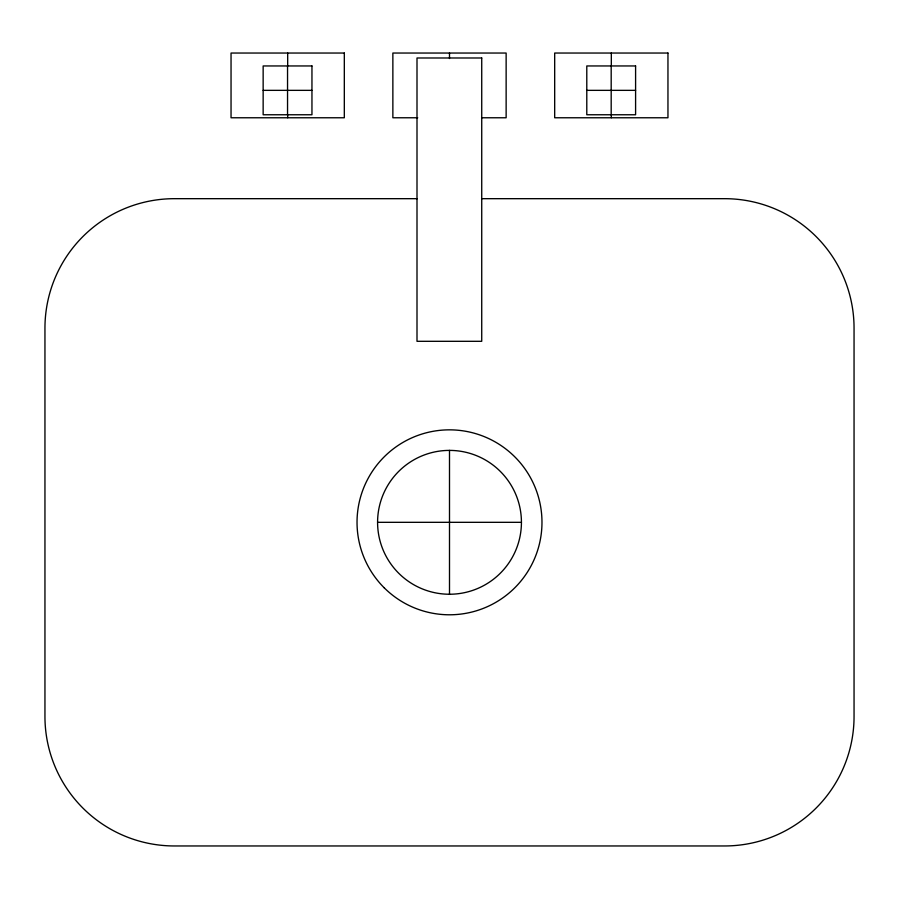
<?xml version="1.0" encoding="UTF-8"?>
<svg xmlns="http://www.w3.org/2000/svg" width="899" height="899" viewBox="0 0 899 899"><rect width="100%" height="100%" fill="white"/><g stroke="black" fill="none" stroke-linecap="round" stroke-linejoin="round"><path stroke-width="1.35" d="M287.545 114.757L287.545 65.953M611.185 114.757L611.185 65.953M263.149 90.35L311.953 90.35M586.789 90.35L635.593 90.35M417.732 117.769L392.863 117.769L392.863 53.041L506.137 53.041L506.137 117.769L481.729 117.769M417.215 198.679L174.406 198.679A129.456 129.456 0 0 0 44.95 328.135L44.95 716.503A129.456 129.456 0 0 0 174.406 845.959L724.594 845.959A129.456 129.456 0 0 0 854.05 716.503L854.05 328.135A129.456 129.456 0 0 0 724.594 198.679L481.785 198.679M377.569 522.319L521.431 522.319A71.931 71.931 0 0 0 413.54 460.03A71.931 71.931 0 0 0 413.54 584.608A71.931 71.931 0 0 0 521.431 522.319M611.32 53.041L611.32 65.436M611.32 115.016L611.32 117.769M449.5 53.041L449.5 58.547M449.5 450.388L449.5 594.25M287.68 53.041L287.68 65.436M287.68 115.016L287.68 117.769M344.317 53.041L231.043 53.041L231.043 117.769L344.317 117.769L344.317 53.041M667.957 53.041L554.683 53.041L554.683 117.769L667.957 117.769L667.957 53.041M481.729 57.986L417.001 57.986L417.001 341.305L481.729 341.305L481.729 57.986M311.953 65.953L263.149 65.953L263.149 114.757L311.953 114.757L311.953 65.953M635.593 65.953L586.789 65.953L586.789 114.757L635.593 114.757L635.593 65.953M384.109 587.71A92.485 92.485 0 0 0 538.827 546.255A92.485 92.485 0 0 0 425.564 432.992A92.485 92.485 0 0 0 384.109 587.71"/></g></svg>
